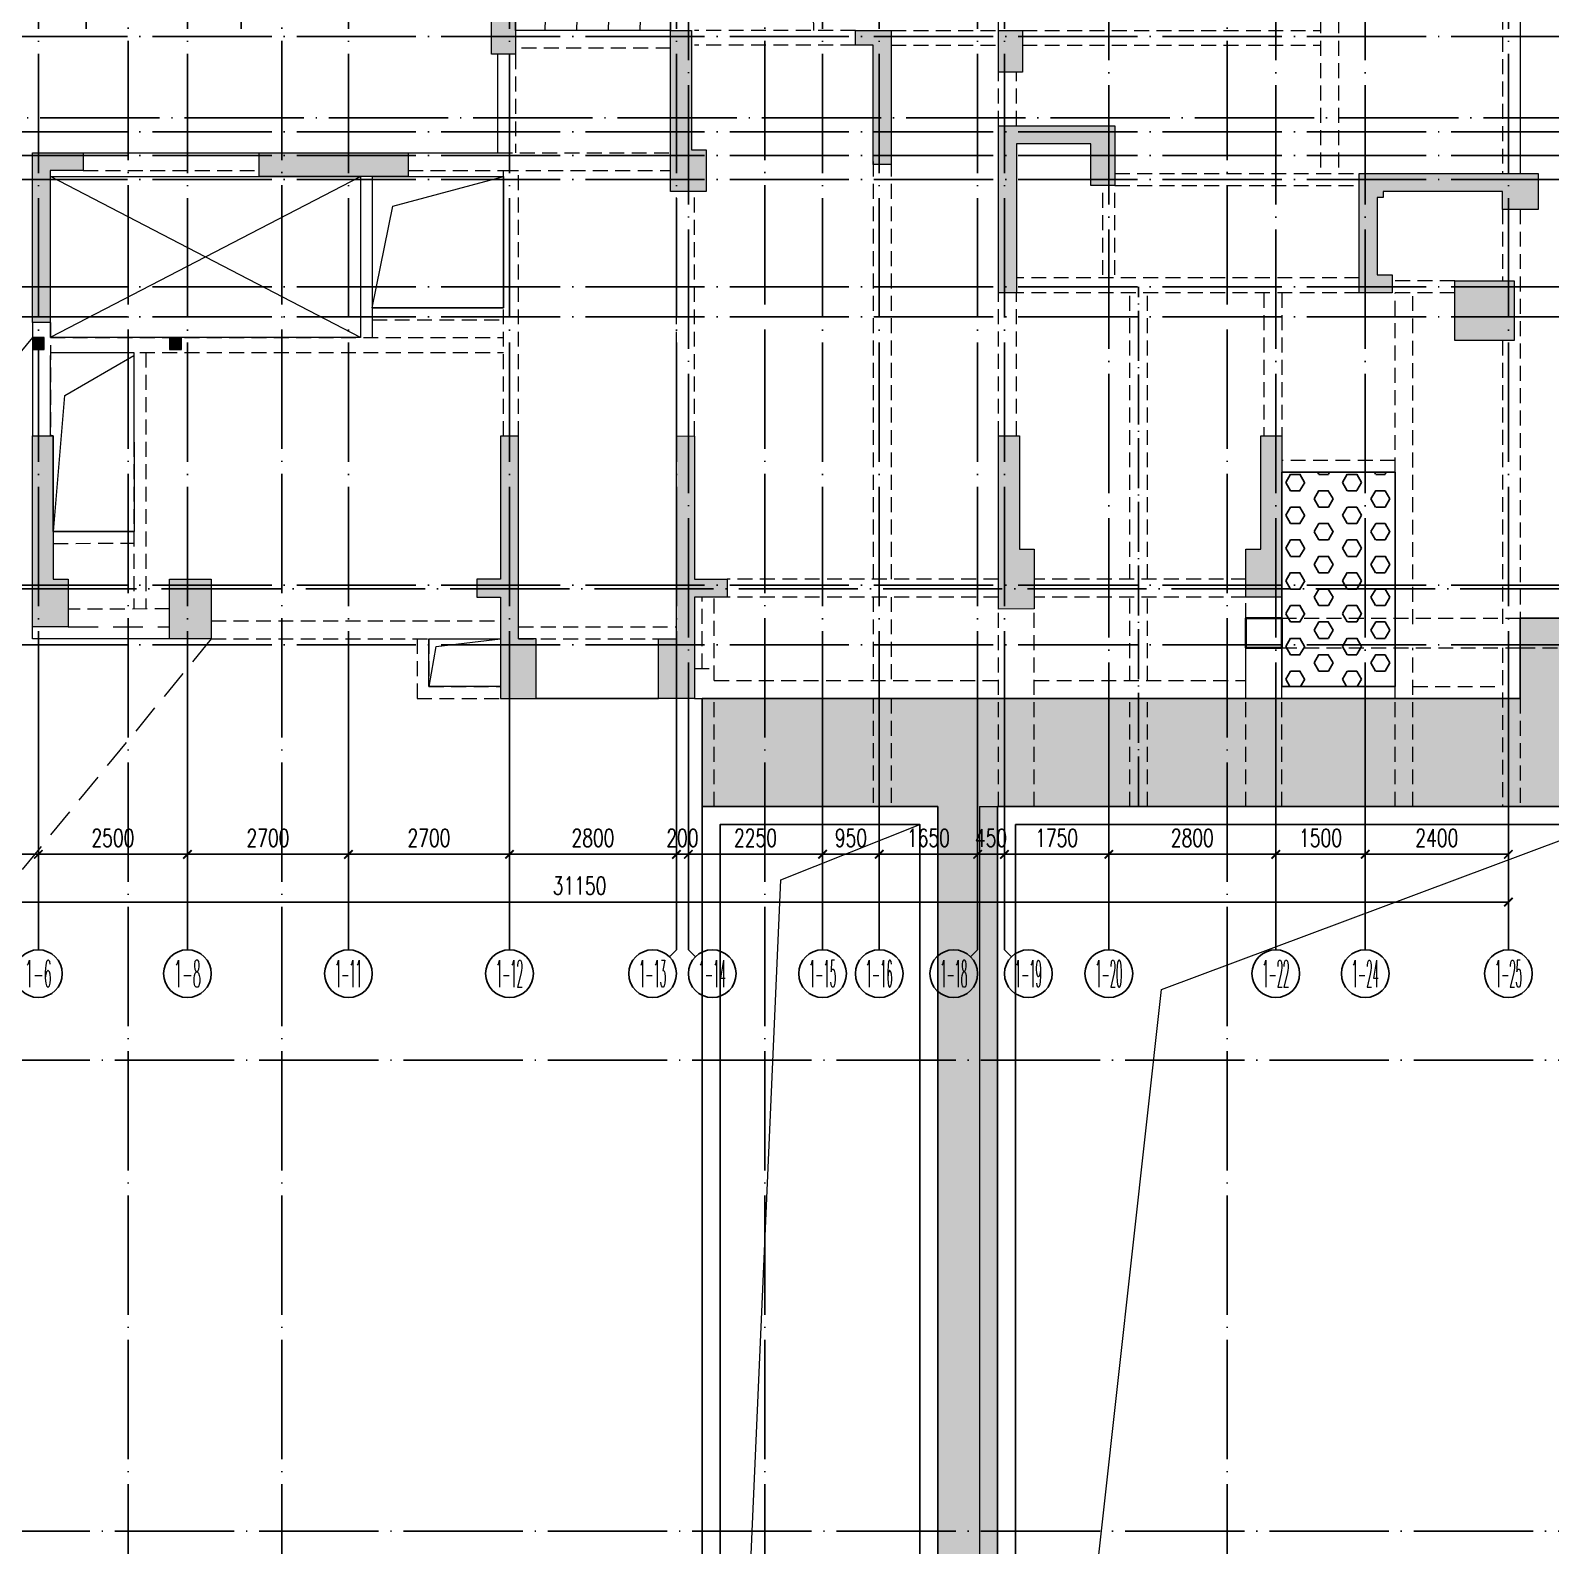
# Model space of a CAD drawing. Header units: millimetres. Extents: x 1089227 to 13101469, y 618865 to 10240562.
# Drawn here: x 2842315 to 2867806, y 4905873 to 4931275 of the extents above; entities that cross this region are included whole.
import ezdxf
from ezdxf.enums import TextEntityAlignment as Align

# ---------------------------------------------------------------- set-up
doc = ezdxf.new("R2010")
doc.units = ezdxf.units.MM
doc.header["$LTSCALE"] = 1000
doc.header["$PDMODE"] = 3
doc.header["$PDSIZE"] = 200
for name, pattern in [('DASHED', [0.75, 0.5, -0.25]), ('DOTE', [2.42, 2, -0.2, 0.02, -0.2]), ('GB_DASHDOT3', [1.0675, 0.84, -0.105, 0.0175, -0.105]), ('HIDDEN', [0.375, 0.25, -0.125])]:
    doc.linetypes.add(name, pattern=pattern)
doc.layers.get('0').update_dxf_attribs({"linetype": 'CONTINUOUS'})
doc.layers.get('Defpoints').update_dxf_attribs({"linetype": 'CONTINUOUS'})
for name, color, linetype in [('.', 3, 'CONTINUOUS'), ('AXIS', 3, 'CONTINUOUS'), ('AXIS_TEXT', 7, 'CONTINUOUS'), ('C-H', 8, 'CONTINUOUS'), ('DOTE', 1, 'DOTE'), ('S-GRID-DE', 11, 'GB_DASHDOT3'), ('WALL-POOL', 31, 'CONTINUOUS'), ('降板范围', 7, 'CONTINUOUS')]:
    doc.layers.add(name, color=color, linetype=linetype)
for name, color, linetype, lineweight in [('S-BEAM-DASH', 4, 'HIDDEN', 0), ('S-COLU', 30, 'CONTINUOUS', 0), ('S-HOLE', 11, 'CONTINUOUS', 0), ('S-SLAB-HATCH', 73, 'CONTINUOUS', 0), ('S-WALL', 31, 'CONTINUOUS', 0)]:
    doc.layers.add(name, color=color, linetype=linetype, lineweight=lineweight)
doc.styles.add('_TCH_AXIS', font='COMPLEX', dxfattribs={"bigfont": 'AllInOneBig.shx'})
doc.styles.add('_TCH_DIM_T3', font='SIMPLEX', dxfattribs={"width": 0.705882, "bigfont": 'AllInOneBig.shx'})
doc.styles.add('COMPLEX', font='COMPLEX', dxfattribs={"bigfont": 'AllInOneBig.shx'})
doc.dimstyles.new('_TCH_ARCH&&100', dxfattribs={"dimtxt": 297.5, "dimasz": 100, "dimexe": 250, "dimexo": 300, "dimgap": 126.25, "dimtad": 1, "dimdec": 0, "dimzin": 0, "dimdsep": 46, "dimtxsty": '_TCH_DIM_T3', "dimblk": 'ARCHTICK', "dimcen": 0.09, "dimclrt": 7, "dimazin": 2, "dimtfac": 1, "dimtdec": 0, "dimtix": 1, "dimtmove": 2, "dimatfit": 3, "dimfxl": 0, "dimtolj": 1, "dimtzin": 0, "dimarcsym": 0})

# ---------------------------------------------------------------- blocks, each defined once
blk = doc.blocks.new('_AXISO')
blk.add_circle((0, 0), 0.5)
at = {"layer": 'AXIS_TEXT', "style": 'COMPLEX', "width": 1.041667}
blk.add_attdef('A', text='', height=0.56, dxfattribs=at).set_placement((-0.25, -0.28), (0.25, -0.28), align=Align.FIT)
blk = doc.blocks.new('_ArchTick')
at = {"color": 0, "linetype": 'ByBlock', "const_width": 0.3}
blk.add_lwpolyline([(-0.71, -0.71), (0.71, 0.71)], dxfattribs=at)
blk = doc.blocks.new('*D339')
at = {"layer": 'AXIS', "color": 0, "lineweight": -2, "transparency": 16777216}
for p, q in [((-39933, 94450), (-39933, 91200)), ((-8783, 94450), (-8783, 91200)), ((-39933, 91450), (-8783, 91450))]:
    blk.add_line(p, q, dxfattribs=at)
at = {"layer": 'Defpoints', "color": 0, "transparency": 16777216}
for p in [(-39933, 94750), (-8783, 94750), (-8783, 91450)]:
    blk.add_point(p, dxfattribs=at)
at = {"layer": 'AXIS', "color": 0, "lineweight": -2, "transparency": 16777216, "xscale": 100, "yscale": 100, "zscale": 100, "rotation": 180}
blk.add_blockref('_ArchTick', (-39933, 91450), dxfattribs=at)
at = {"layer": 'AXIS', "color": 0, "lineweight": -2, "transparency": 16777216, "xscale": 100, "yscale": 100, "zscale": 100}
blk.add_blockref('_ArchTick', (-8783, 91450), dxfattribs=at)
at = {"layer": 'AXIS', "color": 7, "transparency": 16777216, "insert": (-24358, 91725), "char_height": 297.5, "attachment_point": 5, "style": '_TCH_DIM_T3'}
blk.add_mtext('\\A1;31150', dxfattribs=at)
blk = doc.blocks.new('*D342')
at = {"layer": 'AXIS', "color": 0, "lineweight": -2, "transparency": 16777216}
for p, q in [((-36033, 94450), (-36033, 92000)), ((-33433, 94450), (-33433, 92000)), ((-36033, 92250), (-33433, 92250))]:
    blk.add_line(p, q, dxfattribs=at)
at = {"layer": 'Defpoints', "color": 0, "transparency": 16777216}
for p in [(-36033, 94750), (-33433, 94750), (-33433, 92250)]:
    blk.add_point(p, dxfattribs=at)
at = {"layer": 'AXIS', "color": 0, "lineweight": -2, "transparency": 16777216, "xscale": 100, "yscale": 100, "zscale": 100, "rotation": 180}
blk.add_blockref('_ArchTick', (-36033, 92250), dxfattribs=at)
at = {"layer": 'AXIS', "color": 0, "lineweight": -2, "transparency": 16777216, "xscale": 100, "yscale": 100, "zscale": 100}
blk.add_blockref('_ArchTick', (-33433, 92250), dxfattribs=at)
at = {"layer": 'AXIS', "color": 7, "transparency": 16777216, "insert": (-34733, 92525), "char_height": 297.5, "attachment_point": 5, "style": '_TCH_DIM_T3'}
blk.add_mtext('\\A1;2600', dxfattribs=at)
blk = doc.blocks.new('*D343')
at = {"layer": 'AXIS', "color": 0, "lineweight": -2, "transparency": 16777216}
for p, q in [((-33433, 94450), (-33433, 92000)), ((-30933, 94450), (-30933, 92000)), ((-33433, 92250), (-30933, 92250))]:
    blk.add_line(p, q, dxfattribs=at)
at = {"layer": 'Defpoints', "color": 0, "transparency": 16777216}
for p in [(-33433, 94750), (-30933, 94750), (-30933, 92250)]:
    blk.add_point(p, dxfattribs=at)
at = {"layer": 'AXIS', "color": 0, "lineweight": -2, "transparency": 16777216, "xscale": 100, "yscale": 100, "zscale": 100, "rotation": 180}
blk.add_blockref('_ArchTick', (-33433, 92250), dxfattribs=at)
at = {"layer": 'AXIS', "color": 0, "lineweight": -2, "transparency": 16777216, "xscale": 100, "yscale": 100, "zscale": 100}
blk.add_blockref('_ArchTick', (-30933, 92250), dxfattribs=at)
at = {"layer": 'AXIS', "color": 7, "transparency": 16777216, "insert": (-32183, 92525), "char_height": 297.5, "attachment_point": 5, "style": '_TCH_DIM_T3'}
blk.add_mtext('\\A1;2500', dxfattribs=at)
blk = doc.blocks.new('*D344')
at = {"layer": 'AXIS', "color": 0, "lineweight": -2, "transparency": 16777216}
for p, q in [((-30933, 94450), (-30933, 92000)), ((-28233, 94450), (-28233, 92000)), ((-30933, 92250), (-28233, 92250))]:
    blk.add_line(p, q, dxfattribs=at)
at = {"layer": 'Defpoints', "color": 0, "transparency": 16777216}
for p in [(-30933, 94750), (-28233, 94750), (-28233, 92250)]:
    blk.add_point(p, dxfattribs=at)
at = {"layer": 'AXIS', "color": 0, "lineweight": -2, "transparency": 16777216, "xscale": 100, "yscale": 100, "zscale": 100, "rotation": 180}
blk.add_blockref('_ArchTick', (-30933, 92250), dxfattribs=at)
at = {"layer": 'AXIS', "color": 0, "lineweight": -2, "transparency": 16777216, "xscale": 100, "yscale": 100, "zscale": 100}
blk.add_blockref('_ArchTick', (-28233, 92250), dxfattribs=at)
at = {"layer": 'AXIS', "color": 7, "transparency": 16777216, "insert": (-29583, 92525), "char_height": 297.5, "attachment_point": 5, "style": '_TCH_DIM_T3'}
blk.add_mtext('\\A1;2700', dxfattribs=at)
blk = doc.blocks.new('*D345')
at = {"layer": 'AXIS', "color": 0, "lineweight": -2, "transparency": 16777216}
for p, q in [((-28233, 94450), (-28233, 92000)), ((-25533, 94450), (-25533, 92000)), ((-28233, 92250), (-25533, 92250))]:
    blk.add_line(p, q, dxfattribs=at)
at = {"layer": 'Defpoints', "color": 0, "transparency": 16777216}
for p in [(-28233, 94750), (-25533, 94750), (-25533, 92250)]:
    blk.add_point(p, dxfattribs=at)
at = {"layer": 'AXIS', "color": 0, "lineweight": -2, "transparency": 16777216, "xscale": 100, "yscale": 100, "zscale": 100, "rotation": 180}
blk.add_blockref('_ArchTick', (-28233, 92250), dxfattribs=at)
at = {"layer": 'AXIS', "color": 0, "lineweight": -2, "transparency": 16777216, "xscale": 100, "yscale": 100, "zscale": 100}
blk.add_blockref('_ArchTick', (-25533, 92250), dxfattribs=at)
at = {"layer": 'AXIS', "color": 7, "transparency": 16777216, "insert": (-26883, 92525), "char_height": 297.5, "attachment_point": 5, "style": '_TCH_DIM_T3'}
blk.add_mtext('\\A1;2700', dxfattribs=at)
blk = doc.blocks.new('*D346')
at = {"layer": 'AXIS', "color": 0, "lineweight": -2, "transparency": 16777216}
for p, q in [((-25533, 94450), (-25533, 92000)), ((-22733, 94450), (-22733, 92000)), ((-25533, 92250), (-22733, 92250))]:
    blk.add_line(p, q, dxfattribs=at)
at = {"layer": 'Defpoints', "color": 0, "transparency": 16777216}
for p in [(-25533, 94750), (-22733, 94750), (-22733, 92250)]:
    blk.add_point(p, dxfattribs=at)
at = {"layer": 'AXIS', "color": 0, "lineweight": -2, "transparency": 16777216, "xscale": 100, "yscale": 100, "zscale": 100, "rotation": 180}
blk.add_blockref('_ArchTick', (-25533, 92250), dxfattribs=at)
at = {"layer": 'AXIS', "color": 0, "lineweight": -2, "transparency": 16777216, "xscale": 100, "yscale": 100, "zscale": 100}
blk.add_blockref('_ArchTick', (-22733, 92250), dxfattribs=at)
at = {"layer": 'AXIS', "color": 7, "transparency": 16777216, "insert": (-24133, 92525), "char_height": 297.5, "attachment_point": 5, "style": '_TCH_DIM_T3'}
blk.add_mtext('\\A1;2800', dxfattribs=at)
blk = doc.blocks.new('*D347')
at = {"layer": 'AXIS', "color": 0, "lineweight": -2, "transparency": 16777216}
for p, q in [((-22733, 94450), (-22733, 92000)), ((-22533, 94450), (-22533, 92000)), ((-22733, 92250), (-22833, 92250)), ((-22733, 92250), (-22533, 92250)), ((-22533, 92250), (-22433, 92250))]:
    blk.add_line(p, q, dxfattribs=at)
at = {"layer": 'Defpoints', "color": 0, "transparency": 16777216}
for p in [(-22733, 94750), (-22533, 94750), (-22533, 92250)]:
    blk.add_point(p, dxfattribs=at)
at = {"layer": 'AXIS', "color": 0, "lineweight": -2, "transparency": 16777216, "xscale": 100, "yscale": 100, "zscale": 100}
blk.add_blockref('_ArchTick', (-22733, 92250), dxfattribs=at)
at = {"layer": 'AXIS', "color": 0, "lineweight": -2, "transparency": 16777216, "xscale": 100, "yscale": 100, "zscale": 100, "rotation": 180}
blk.add_blockref('_ArchTick', (-22533, 92250), dxfattribs=at)
at = {"layer": 'AXIS', "color": 7, "transparency": 16777216, "insert": (-22633, 92525), "char_height": 297.5, "attachment_point": 5, "style": '_TCH_DIM_T3'}
blk.add_mtext('\\A1;200', dxfattribs=at)
blk = doc.blocks.new('*D348')
at = {"layer": 'AXIS', "color": 0, "lineweight": -2, "transparency": 16777216}
for p, q in [((-22533, 94450), (-22533, 92000)), ((-20283, 94450), (-20283, 92000)), ((-22533, 92250), (-20283, 92250))]:
    blk.add_line(p, q, dxfattribs=at)
at = {"layer": 'Defpoints', "color": 0, "transparency": 16777216}
for p in [(-22533, 94750), (-20283, 94750), (-20283, 92250)]:
    blk.add_point(p, dxfattribs=at)
at = {"layer": 'AXIS', "color": 0, "lineweight": -2, "transparency": 16777216, "xscale": 100, "yscale": 100, "zscale": 100, "rotation": 180}
blk.add_blockref('_ArchTick', (-22533, 92250), dxfattribs=at)
at = {"layer": 'AXIS', "color": 0, "lineweight": -2, "transparency": 16777216, "xscale": 100, "yscale": 100, "zscale": 100}
blk.add_blockref('_ArchTick', (-20283, 92250), dxfattribs=at)
at = {"layer": 'AXIS', "color": 7, "transparency": 16777216, "insert": (-21408, 92525), "char_height": 297.5, "attachment_point": 5, "style": '_TCH_DIM_T3'}
blk.add_mtext('\\A1;2250', dxfattribs=at)
blk = doc.blocks.new('*D349')
at = {"layer": 'AXIS', "color": 0, "lineweight": -2, "transparency": 16777216}
for p, q in [((-20283, 94450), (-20283, 92000)), ((-19333, 94450), (-19333, 92000)), ((-20283, 92250), (-19333, 92250))]:
    blk.add_line(p, q, dxfattribs=at)
at = {"layer": 'Defpoints', "color": 0, "transparency": 16777216}
for p in [(-20283, 94750), (-19333, 94750), (-19333, 92250)]:
    blk.add_point(p, dxfattribs=at)
at = {"layer": 'AXIS', "color": 0, "lineweight": -2, "transparency": 16777216, "xscale": 100, "yscale": 100, "zscale": 100, "rotation": 180}
blk.add_blockref('_ArchTick', (-20283, 92250), dxfattribs=at)
at = {"layer": 'AXIS', "color": 0, "lineweight": -2, "transparency": 16777216, "xscale": 100, "yscale": 100, "zscale": 100}
blk.add_blockref('_ArchTick', (-19333, 92250), dxfattribs=at)
at = {"layer": 'AXIS', "color": 7, "transparency": 16777216, "insert": (-19808, 92525), "char_height": 297.5, "attachment_point": 5, "style": '_TCH_DIM_T3'}
blk.add_mtext('\\A1;950', dxfattribs=at)
blk = doc.blocks.new('*D350')
at = {"layer": 'AXIS', "color": 0, "lineweight": -2, "transparency": 16777216}
for p, q in [((-19333, 94450), (-19333, 92000)), ((-17683, 94450), (-17683, 92000)), ((-19333, 92250), (-17683, 92250))]:
    blk.add_line(p, q, dxfattribs=at)
at = {"layer": 'Defpoints', "color": 0, "transparency": 16777216}
for p in [(-19333, 94750), (-17683, 94750), (-17683, 92250)]:
    blk.add_point(p, dxfattribs=at)
at = {"layer": 'AXIS', "color": 0, "lineweight": -2, "transparency": 16777216, "xscale": 100, "yscale": 100, "zscale": 100, "rotation": 180}
blk.add_blockref('_ArchTick', (-19333, 92250), dxfattribs=at)
at = {"layer": 'AXIS', "color": 0, "lineweight": -2, "transparency": 16777216, "xscale": 100, "yscale": 100, "zscale": 100}
blk.add_blockref('_ArchTick', (-17683, 92250), dxfattribs=at)
at = {"layer": 'AXIS', "color": 7, "transparency": 16777216, "insert": (-18508, 92525), "char_height": 297.5, "attachment_point": 5, "style": '_TCH_DIM_T3'}
blk.add_mtext('\\A1;1650', dxfattribs=at)
blk = doc.blocks.new('*D351')
at = {"layer": 'AXIS', "color": 0, "lineweight": -2, "transparency": 16777216}
for p, q in [((-17683, 94450), (-17683, 92000)), ((-17233, 94450), (-17233, 92000)), ((-17683, 92250), (-17783, 92250)), ((-17683, 92250), (-17233, 92250)), ((-17233, 92250), (-17133, 92250))]:
    blk.add_line(p, q, dxfattribs=at)
at = {"layer": 'Defpoints', "color": 0, "transparency": 16777216}
for p in [(-17683, 94750), (-17233, 94750), (-17233, 92250)]:
    blk.add_point(p, dxfattribs=at)
at = {"layer": 'AXIS', "color": 0, "lineweight": -2, "transparency": 16777216, "xscale": 100, "yscale": 100, "zscale": 100}
blk.add_blockref('_ArchTick', (-17683, 92250), dxfattribs=at)
at = {"layer": 'AXIS', "color": 0, "lineweight": -2, "transparency": 16777216, "xscale": 100, "yscale": 100, "zscale": 100, "rotation": 180}
blk.add_blockref('_ArchTick', (-17233, 92250), dxfattribs=at)
at = {"layer": 'AXIS', "color": 7, "transparency": 16777216, "insert": (-17458, 92525), "char_height": 297.5, "attachment_point": 5, "style": '_TCH_DIM_T3'}
blk.add_mtext('\\A1;450', dxfattribs=at)
blk = doc.blocks.new('*D352')
at = {"layer": 'AXIS', "color": 0, "lineweight": -2, "transparency": 16777216}
for p, q in [((-17233, 94450), (-17233, 92000)), ((-15483, 94450), (-15483, 92000)), ((-17233, 92250), (-15483, 92250))]:
    blk.add_line(p, q, dxfattribs=at)
at = {"layer": 'Defpoints', "color": 0, "transparency": 16777216}
for p in [(-17233, 94750), (-15483, 94750), (-15483, 92250)]:
    blk.add_point(p, dxfattribs=at)
at = {"layer": 'AXIS', "color": 0, "lineweight": -2, "transparency": 16777216, "xscale": 100, "yscale": 100, "zscale": 100, "rotation": 180}
blk.add_blockref('_ArchTick', (-17233, 92250), dxfattribs=at)
at = {"layer": 'AXIS', "color": 0, "lineweight": -2, "transparency": 16777216, "xscale": 100, "yscale": 100, "zscale": 100}
blk.add_blockref('_ArchTick', (-15483, 92250), dxfattribs=at)
at = {"layer": 'AXIS', "color": 7, "transparency": 16777216, "insert": (-16358, 92525), "char_height": 297.5, "attachment_point": 5, "style": '_TCH_DIM_T3'}
blk.add_mtext('\\A1;1750', dxfattribs=at)
blk = doc.blocks.new('*D353')
at = {"layer": 'AXIS', "color": 0, "lineweight": -2, "transparency": 16777216}
for p, q in [((-15483, 94450), (-15483, 92000)), ((-12683, 94450), (-12683, 92000)), ((-15483, 92250), (-12683, 92250))]:
    blk.add_line(p, q, dxfattribs=at)
at = {"layer": 'Defpoints', "color": 0, "transparency": 16777216}
for p in [(-15483, 94750), (-12683, 94750), (-12683, 92250)]:
    blk.add_point(p, dxfattribs=at)
at = {"layer": 'AXIS', "color": 0, "lineweight": -2, "transparency": 16777216, "xscale": 100, "yscale": 100, "zscale": 100, "rotation": 180}
blk.add_blockref('_ArchTick', (-15483, 92250), dxfattribs=at)
at = {"layer": 'AXIS', "color": 0, "lineweight": -2, "transparency": 16777216, "xscale": 100, "yscale": 100, "zscale": 100}
blk.add_blockref('_ArchTick', (-12683, 92250), dxfattribs=at)
at = {"layer": 'AXIS', "color": 7, "transparency": 16777216, "insert": (-14083, 92525), "char_height": 297.5, "attachment_point": 5, "style": '_TCH_DIM_T3'}
blk.add_mtext('\\A1;2800', dxfattribs=at)
blk = doc.blocks.new('*D354')
at = {"layer": 'AXIS', "color": 0, "lineweight": -2, "transparency": 16777216}
for p, q in [((-12683, 94450), (-12683, 92000)), ((-11183, 94450), (-11183, 92000)), ((-12683, 92250), (-11183, 92250))]:
    blk.add_line(p, q, dxfattribs=at)
at = {"layer": 'Defpoints', "color": 0, "transparency": 16777216}
for p in [(-12683, 94750), (-11183, 94750), (-11183, 92250)]:
    blk.add_point(p, dxfattribs=at)
at = {"layer": 'AXIS', "color": 0, "lineweight": -2, "transparency": 16777216, "xscale": 100, "yscale": 100, "zscale": 100, "rotation": 180}
blk.add_blockref('_ArchTick', (-12683, 92250), dxfattribs=at)
at = {"layer": 'AXIS', "color": 0, "lineweight": -2, "transparency": 16777216, "xscale": 100, "yscale": 100, "zscale": 100}
blk.add_blockref('_ArchTick', (-11183, 92250), dxfattribs=at)
at = {"layer": 'AXIS', "color": 7, "transparency": 16777216, "insert": (-11933, 92525), "char_height": 297.5, "attachment_point": 5, "style": '_TCH_DIM_T3'}
blk.add_mtext('\\A1;1500', dxfattribs=at)
blk = doc.blocks.new('*D355')
at = {"layer": 'AXIS', "color": 0, "lineweight": -2, "transparency": 16777216}
for p, q in [((-11183, 94450), (-11183, 92000)), ((-8783, 94450), (-8783, 92000)), ((-11183, 92250), (-8783, 92250))]:
    blk.add_line(p, q, dxfattribs=at)
at = {"layer": 'Defpoints', "color": 0, "transparency": 16777216}
for p in [(-11183, 94750), (-8783, 94750), (-8783, 92250)]:
    blk.add_point(p, dxfattribs=at)
at = {"layer": 'AXIS', "color": 0, "lineweight": -2, "transparency": 16777216, "xscale": 100, "yscale": 100, "zscale": 100, "rotation": 180}
blk.add_blockref('_ArchTick', (-11183, 92250), dxfattribs=at)
at = {"layer": 'AXIS', "color": 0, "lineweight": -2, "transparency": 16777216, "xscale": 100, "yscale": 100, "zscale": 100}
blk.add_blockref('_ArchTick', (-8783, 92250), dxfattribs=at)
at = {"layer": 'AXIS', "color": 7, "transparency": 16777216, "insert": (-9983, 92525), "char_height": 297.5, "attachment_point": 5, "style": '_TCH_DIM_T3'}
blk.add_mtext('\\A1;2400', dxfattribs=at)
blk = doc.blocks.new('裙房轴网260428')
at = {"layer": 'DOTE', "color": 16, "linetype": 'DOTE'}
for p, q in [((-31925, 137349.7), (-31925, 23149.3)), ((-29350, 137349.7), (-29350, 55096.7)), ((-21250, 137349.7), (-21250, 29473.4)), ((-13500, 137349.7), (-13500, 33397.2)), ((-64861.9, 104600), (-1866, 104600)), ((-72509.1, 96700), (-1866, 96700)), ((-56350, 88800), (-1866, 88800)), ((-56350, 80900), (-1866, 80900))]:
    blk.add_line(p, q, dxfattribs=at)
blk = doc.blocks.new('QZ-TL-0808')
at = {"layer": 'C-H'}
for points in [[(14100, 10650), (14500, 10650), (14500, 9900), (14100, 9900)], [(17700, 8300), (17450, 8300), (17450, 10300), (17100, 10300), (17100, 7600), (17700, 7600)], [(20200, 10050), (20200, 10300), (20800, 10300), (20800, 8050), (20500, 8050), (20500, 10050)], [(22600, 10300), (23000, 10300), (23000, 9600), (22600, 9600)], [(22600, 8700), (24550, 8700), (24550, 7700), (24150, 7700), (24150, 8400), (22900, 8400), (22900, 5900), (22600, 5900)], [(6400, 5400), (6400, 8250), (7250, 8250), (7250, 7950), (6700, 7950), (6700, 5400)], [(10200, 8250), (12700, 8250), (12700, 7850), (10200, 7850)], [(29200, 6200), (29200, 5900), (28650, 5900), (28650, 7900), (31650, 7900), (31650, 7300), (31050, 7300), (31050, 7600), (29050, 7600), (29050, 7500), (28950, 7500), (28950, 6200)], [(30250, 6100), (31250, 6100), (31250, 5100), (30250, 5100)], [(6400, 300), (6400, 3500), (6750, 3500), (6750, 1100), (7000, 1100), (7000, 300)], [(14250, -900), (14850, -900), (14850, 100), (14550, 100), (14550, 3498), (14250, 3498), (14250, 1100), (13850, 1100), (13850, 800), (14250, 800)], [(17200, 3500), (17500, 3498), (17500, 1100), (18050, 1100), (18050, 800), (17500, 800), (17500, -900), (16900, -900), (16900, 100), (17200, 100)], [(22600, 3500), (22950, 3500), (22950, 1600), (23200, 1600), (23200, 600), (22600, 599)], [(26750, 800), (26750, 1600), (27000, 1600), (27000, 3500), (27350, 3500), (27350, 800)], [(8700, 1100), (9400, 1100), (9400, 100), (8700, 100)]]:
    blk.add_hatch(color=256, dxfattribs=at).paths.add_polyline_path(points)
at = {"layer": 'S-WALL'}
for points in [[(14100, 10650), (14500, 10650), (14500, 9900), (14100, 9900)], [(22600, 10300), (23000, 10300), (23000, 9600), (22600, 9600)], [(10200, 8250), (12700, 8250), (12700, 7850), (10200, 7850)], [(30250, 6100), (31250, 6100), (31250, 5100), (30250, 5100)], [(8700, 1100), (9400, 1100), (9400, 100), (8700, 100)]]:
    blk.add_lwpolyline(points, close=True, dxfattribs=at)
for points in [[(17100, 10300), (17450, 10300), (17450, 8300), (17700, 8300), (17700, 7600), (17100, 7600), (17100, 10300)], [(20200, 10050), (20200, 10300), (20800, 10300), (20800, 8050), (20500, 8050), (20500, 10050), (20200, 10050), (20200, 10300)], [(22600, 8700), (24550, 8700), (24550, 7700), (24150, 7700), (24150, 8400), (22900, 8400), (22900, 5900), (22600, 5900), (22600, 8700)], [(6400, 5400), (6400, 8250), (7250, 8250), (7250, 7950), (6700, 7950), (6700, 5400), (6400, 5400)], [(29200, 6200), (29200, 5900), (28650, 5900), (28650, 7900), (31650, 7900), (31650, 7300), (31050, 7300), (31050, 7600), (29050, 7600), (29050, 7500), (28950, 7500), (28950, 6200), (29200, 6200)], [(6400, 300), (6400, 3500), (6750, 3500), (6750, 1100), (7000, 1100), (7000, 300), (6400, 300)], [(14250, -900), (14850, -900), (14850, 100), (14550, 100), (14550, 3498), (14250, 3498), (14250, 1100), (13850, 1100), (13850, 800), (14250, 800), (14250, -900)], [(17200, 3500), (17500, 3498), (17500, 1100), (18050, 1100), (18050, 800), (17500, 800), (17500, -900), (16900, -900), (16900, 100), (17200, 100), (17200, 3500)], [(22600, 3500), (22950, 3500), (22950, 1600), (23200, 1600), (23200, 600), (22600, 599), (22600, 3500)], [(26750, 800), (26750, 1600), (27000, 1600), (27000, 3500), (27350, 3500), (27350, 800), (26750, 800), (26750, 1600)]]:
    blk.add_lwpolyline(points, dxfattribs=at)
blk = doc.blocks.new('1F柱网-0808')
at = {"layer": 'S-COLU', "lineweight": 35}
blk.add_lwpolyline([(172231, 148905), (171630, 148904), (171630, 148404), (172231, 148405)], close=True, dxfattribs=at)
blk.add_blockref('QZ-TL-0808', (144880, 148457))
blk = doc.blocks.new('2FJGBZ')
at = {"layer": '.'}
h = blk.add_hatch(dxfattribs=at)
h.set_pattern_fill('HEX', color=256, scale=50, style=0)
h.set_pattern_definition([(0, (-7272583.12, -5076572.44), (0, 274.963), [158.75, -317.5]), (120, (-7272583.12, -5076572.44), (-238.124943, -137.4815), [158.75, -317.5]), (60, (-7272424.37, -5076572.44), (-238.124943, 137.4815), [158.75, -317.5])])
h.paths.add_polyline_path([(172232, 151348), (174130, 151348), (174130, 147757), (172232, 147757)])
h = blk.add_hatch(dxfattribs=at)
h.set_pattern_fill('CROSS', color=256, scale=50, style=0)
h.set_pattern_definition([(0, (-7272583.12, -5076572.44), (317.5, 317.5), [158.75, -476.25]), (90, (-7272503.75, -5076651.8), (-317.5, 317.5), [158.75, -476.25])])
h.paths.add_polyline_path([(162513, 147557), (162513, 145743), (166463, 145743), (166463, 120293), (165663, 120293), (165663, 111793), (166463, 111793), (166463, 110560), (165163, 108160), (165163, 103543), (166163, 103543), (166163, 107907), (167963, 111230), (167963, 120293), (167463, 120293), (167463, 145743), (177913, 145743), (177913, 148405), (178164, 148405), (178164, 148905), (177464, 148905), (177218, 148904), (176230, 148904), (176230, 147557)])
at = {"layer": 'C-H'}
for points in [[(151480, 153607), (151280, 153607), (151280, 153407), (151480, 153407)], [(153780, 153607), (153580, 153607), (153580, 153407), (153780, 153407)]]:
    blk.add_hatch(color=256, dxfattribs=at).paths.add_polyline_path(points)
at = {"layer": 'S-SLAB-HATCH'}
h = blk.add_hatch(dxfattribs=at)
h.set_pattern_fill('橡胶', color=256, scale=150, angle=8)
h.set_pattern_definition([(88, (-21741.7, -30030.15), (-530.007, 18.5083), []), (178, (-21131.1, -29460.8), (-18.5083, -530.007), [120, -410.3301])])
h.paths.add_polyline_path([(161980, 158757), (159381, 158760), (159381, 159107), (156280, 159107), (156280, 169157), (159380, 169157), (159381, 168857), (161981, 168857), (161981, 166907), (162180, 166907), (162180, 168557), (162381, 168557), (162381, 169156), (164381, 169156), (164380, 160457), (162180, 160457), (162180, 161007), (161980, 161007)])
h.paths.add_polyline_path([(157930, 168107), (156681, 168107), (156680, 168807), (157030, 168807), (157032, 168857), (157632, 168857), (157630, 168807), (157930, 168807)], flags=16)
h.paths.add_polyline_path([(158130, 168807), (158981, 168807), (158981, 168557), (159181, 168557), (159181, 168107), (158130, 168107)], flags=16)
h.paths.add_polyline_path([(159181, 160007), (156681, 160007), (156681, 167907), (159181, 167907)], flags=16)
h.paths.add_polyline_path([(162980, 168857), (162380, 168857), (162380, 168557), (162180, 168557), (162180, 167655), (162980, 167655)], flags=16)
h.paths.add_polyline_path([(164381, 167655), (163180, 167655), (163180, 168857), (164381, 168857)], flags=17)
h.paths.add_polyline_path([(162180, 167455), (164380, 167455), (164380, 165257), (162180, 165257)], flags=17)
h.paths.add_polyline_path([(162180, 165057), (164380, 165057), (164380, 162857), (162180, 162857)], flags=16)
h.paths.add_polyline_path([(162180, 162657), (164380, 162657), (164380, 160457), (162180, 160457)], flags=16)
h.paths.add_polyline_path([(156681, 159107), (159181, 159107), (159181, 159808), (156681, 159808)], flags=17)
at = {"layer": 'S-BEAM-DASH'}
for p, q in [((175930, 162399), (175930, 156357)), ((167481, 158757), (167480, 160757)), ((172881, 160458), (172881, 156357)), ((173181, 160458), (173181, 156357)), ((161980, 158757), (161980, 160157)), ((164381, 158757), (164380, 160157)), ((161982, 158757), (159382, 158757)), ((165081, 158757), (162381, 158757)), ((165681, 158757), (167481, 158757)), ((167881, 158757), (172881, 158757)), ((159380, 158357), (159380, 156707)), ((161982, 158457), (159382, 158457)), ((165081, 158507), (162381, 158507)), ((165681, 158507), (167481, 158507)), ((167881, 158507), (172881, 158507)), ((167481, 157157), (167481, 158057)), ((167781, 157157), (167781, 158057)), ((159080, 156707), (161981, 156707)), ((165381, 156557), (165381, 149557)), ((165681, 156557), (165681, 149557)), ((152131, 156407), (155081, 156407)), ((156780, 156307), (156780, 153607)), ((157581, 156407), (159180, 156407)), ((159180, 156407), (161981, 156407)), ((159432, 151955), (159432, 156407)), ((169431, 156357), (173531, 156357)), ((162080, 151955), (162080, 156057)), ((162380, 151955), (162380, 156057)), ((169230, 154657), (169230, 156157)), ((169430, 154657), (169430, 156157)), ((169431, 156157), (173531, 156157)), ((175930, 155757), (175930, 154557)), ((175930, 155757), (175930, 154557)), ((176230, 155757), (176230, 148804)), ((173531, 154607), (167782, 154607)), ((175131, 154557), (174080, 154557)), ((167481, 151957), (167481, 154357)), ((167781, 151957), (167781, 154357)), ((173531, 154357), (167782, 154357)), ((169680, 149557), (169680, 154357)), ((169980, 149557), (169980, 154357)), ((171931, 154357), (171931, 151957)), ((172231, 154357), (172231, 151957)), ((175131, 154357), (174031, 154357)), ((174130, 151348), (174130, 154357)), ((174430, 148804), (174430, 154357)), ((159180, 151955), (159180, 154107)), ((151581, 153857), (151581, 151957)), ((156980, 153907), (159180, 153907)), ((151581, 153607), (159180, 153607)), ((175930, 153558), (175930, 148804)), ((151581, 153357), (159180, 153357)), ((152980, 153357), (152980, 149057)), ((153180, 153357), (153180, 149057)), ((174130, 151548), (172232, 151548)), ((151632, 150157), (152983, 150158)), ((167481, 149557), (162930, 149557)), ((171630, 149557), (168080, 149556)), ((162513, 148058), (162513, 149257)), ((162713, 147858), (162713, 149257)), ((167481, 149257), (162930, 149257)), ((165381, 149257), (165381, 147857)), ((165681, 149257), (165681, 147857)), ((171630, 149257), (168080, 149256)), ((169680, 147856), (169680, 149257)), ((169980, 147856), (169980, 149257)), ((171630, 148904), (171630, 149258)), ((172230, 148904), (172230, 149258)), ((153581, 149057), (151880, 149055)), ((167480, 145743), (167480, 149057)), ((168080, 145743), (168080, 149059)), ((172230, 148904), (177464, 148904)), ((154280, 148857), (159131, 148857)), ((159432, 148757), (162080, 148758)), ((154280, 148557), (159131, 148557)), ((157730, 148557), (157730, 147557)), ((157930, 148557), (157930, 147757)), ((159431, 148556), (162080, 148558)), ((172231, 148404), (176230, 148404)), ((174430, 145743), (174430, 148404)), ((175930, 148404), (175930, 145743)), ((176230, 148404), (177463, 148404)), ((162381, 148058), (162713, 148058)), ((162713, 147858), (167481, 147857)), ((168081, 147857), (171630, 147856)), ((157930, 147757), (159132, 147758)), ((174430, 147757), (175930, 147757)), ((176230, 147757), (176230, 147757)), ((157730, 147557), (159132, 147558)), ((162713, 145743), (162713, 147558)), ((165381, 147557), (165381, 145743)), ((165681, 147557), (165681, 145743)), ((169680, 145743), (169680, 147557)), ((169980, 145743), (169980, 147557)), ((171630, 145743), (171630, 147557)), ((172230, 145743), (172230, 147556)), ((174130, 145743), (174130, 147557)), ((176230, 147557), (176230, 145743))]:
    blk.add_line(p, q, dxfattribs=at)
at = {"layer": 'S-BEAM-DASH', "linetype": 'Continuous'}
for p, q in [((176230, 161057), (176230, 156357)), ((159080, 158357), (159080, 156707)), ((152131, 156707), (155081, 156707)), ((157581, 156707), (159080, 156707)), ((156980, 156307), (156980, 153607)), ((159180, 154107), (159180, 156407)), ((156980, 154107), (159180, 154107)), ((151281, 153857), (151281, 151957)), ((174130, 151348), (172232, 151348)), ((174130, 147557), (174130, 151348)), ((151632, 150357), (152983, 150358)), ((176230, 148904), (177463, 148904)), ((176230, 148804), (176230, 147557)), ((171630, 147557), (171630, 148404)), ((172230, 147556), (172230, 148404)), ((172230, 147757), (174130, 147757)), ((162380, 147558), (167480, 147557)), ((162513, 145743), (162513, 147558)), ((167480, 147557), (168080, 147557)), ((168080, 147557), (172230, 147556)), ((172230, 147557), (176230, 147557)), ((167163, 145743), (167463, 145743))]:
    blk.add_line(p, q, dxfattribs=at)
at = {"layer": 'S-BEAM-DASH', "linetype": 'DASHED'}
blk.add_line((151882, 148758), (153580, 148758), dxfattribs=at)
at = {"layer": 'S-BEAM-DASH', "linetype": 'Continuous'}
for points in [[(153580, 148557), (151280, 148557), (151280, 148758)], [(167163, 145743), (167163, 110383), (165863, 107983), (165863, 103543)]]:
    blk.add_lwpolyline(points, dxfattribs=at)
at = {"layer": 'S-GRID-DE'}
blk.add_line((169830, 145743), (169830, 154457), dxfattribs=at)
at = {"layer": 'S-HOLE'}
for p, q in [((151581, 153612), (156780, 156307)), ((156780, 153607), (151582, 156307))]:
    blk.add_line(p, q, dxfattribs=at)
at = {"layer": 'S-HOLE', "linetype": 'DASHED'}
for p, q in [((151280, 153607), (140306, 140222)), ((154280, 148557), (143306, 135172))]:
    blk.add_line(p, q, dxfattribs=at)
at = {"layer": 'S-HOLE'}
for points in [[(151581, 153607), (151582, 156307), (155080, 156307), (155080, 156307), (156780, 156308), (156780, 153607), (151581, 153608)], [(156980, 154107), (157324, 155811), (159180, 156307)], [(151581, 153357), (152980, 153357), (152984, 150357), (151882, 150356), (151881, 150357), (151631, 150357), (151630, 151957), (151581, 151957), (151581, 153307)], [(151632, 150357), (151826, 152636), (152980, 153307)], [(157932, 147758), (158050, 148426), (159131, 148557)], [(162813, 121393), (163831, 144516), (166163, 145443)], [(167763, 120593), (170213, 142676), (177613, 145443)]]:
    blk.add_lwpolyline(points, dxfattribs=at)
for points in [[(156982, 156307), (159180, 156307), (159180, 154107), (156982, 154107)], [(157930, 148557), (159131, 148557), (159131, 147758), (157930, 147758)]]:
    blk.add_lwpolyline(points, close=True, dxfattribs=at)
at = {"layer": 'S-WALL'}
for p, q in [((151280, 153407), (151480, 153607)), ((151480, 153407), (151281, 153607)), ((153580, 153407), (153780, 153607)), ((153780, 153407), (153580, 153607))]:
    blk.add_line(p, q, dxfattribs=at)
for points in [[(151480, 153607), (151280, 153607), (151280, 153407), (151480, 153407)], [(153780, 153607), (153580, 153607), (153580, 153407), (153780, 153407)]]:
    blk.add_lwpolyline(points, close=True, dxfattribs=at)
at = {"layer": 'WALL-POOL'}
for points in [[(166463, 120293), (166463, 145743), (162513, 145743), (162513, 121393, 0.414214), (163313, 120593), (163763, 120593), (163763, 120293), (166463, 120293)], [(167463, 145743), (177913, 145743), (177913, 120729, -0.14225), (176413, 120293), (167463, 120293), (167463, 145743)]]:
    blk.add_lwpolyline(points, format="xyb", dxfattribs=at)
for points in [[(166163, 120593), (166163, 145443), (162813, 145443), (162813, 121393, 0.414214), (163313, 120893), (164063, 120893), (164063, 120593)], [(167763, 145443), (177613, 145443), (177613, 120900, -0.125781), (176413, 120593), (167763, 120593)]]:
    blk.add_lwpolyline(points, format="xyb", close=True, dxfattribs=at)
at = {"layer": '降板范围'}
blk.add_line((159732, 147558), (161780, 147558), dxfattribs=at)
for points in [[(161980, 158757), (159381, 158760), (159381, 159107), (156280, 159107), (156280, 169157), (159380, 169157), (159381, 168857), (161981, 168857), (161981, 166907), (162180, 166907), (162180, 168557), (162381, 168557), (162381, 169156), (164381, 169156), (164380, 160457), (162180, 160457), (162180, 161007), (161980, 161007)], [(172232, 151348), (174130, 151348), (174130, 147757), (172232, 147757)]]:
    blk.add_lwpolyline(points, close=True, dxfattribs=at)
for points in [[(162513, 147557), (162513, 145743), (166463, 145743), (166463, 120293)], [(167463, 120293), (167463, 145743), (177913, 145743), (177913, 148405), (178164, 148405), (178164, 148905), (177464, 148905), (177218, 148904), (176230, 148904), (176230, 147557), (162513, 147557)]]:
    blk.add_lwpolyline(points, dxfattribs=at)
blk.add_blockref('1F柱网-0808', (0, 0))
blk = doc.blocks.new('塔楼轴网260428')
at = {"layer": 'AXIS'}
for p, q in [((-33432.7, 92559.7), (-33432.7, 90649.3)), ((-30932.7, 92559.7), (-30932.7, 90649.3)), ((-28232.7, 92559.7), (-28232.7, 90649.3)), ((-25532.7, 92559.7), (-25532.7, 90649.3)), ((-22732.7, 92559.7), (-22732.7, 90649.3)), ((-22532.7, 92559.7), (-22532.7, 90649.3)), ((-20282.7, 92559.7), (-20282.7, 90649.3)), ((-19332.7, 92559.7), (-19332.7, 90649.3)), ((-17682.7, 92559.7), (-17682.7, 90649.3)), ((-17232.7, 92559.7), (-17232.7, 90649.3)), ((-15482.7, 92559.7), (-15482.7, 90649.3)), ((-12682.7, 92559.7), (-12682.7, 90649.3)), ((-11182.7, 92559.7), (-11182.7, 90649.3)), ((-8782.7, 92559.7), (-8782.7, 90649.3)), ((-22849.9, 90532.2), (-22732.7, 90649.3)), ((-22415.5, 90532.2), (-22532.7, 90649.3)), ((-17799.9, 90532.2), (-17682.7, 90649.3)), ((-17115.5, 90532.2), (-17232.7, 90649.3))]:
    blk.add_line(p, q, dxfattribs=at)
at = {"layer": 'DOTE', "color": 14}
for p, q in [((-33432.7, 137129.4), (-33432.7, 92559.7)), ((-32632.7, 137129.4), (-32632.7, 105963.5)), ((-30932.7, 137129.4), (-30932.7, 92559.7)), ((-30032.7, 137129.4), (-30032.7, 105963.5)), ((-28232.7, 137129.4), (-28232.7, 92559.7)), ((-25532.7, 137129.4), (-25532.7, 92559.7)), ((-22732.7, 137129.4), (-22732.7, 92559.7)), ((-20282.7, 137129.4), (-20282.7, 92559.7)), ((-19332.7, 137129.4), (-19332.7, 92559.7)), ((-17682.7, 137129.4), (-17682.7, 92559.7)), ((-17232.7, 137129.4), (-17232.7, 92559.7)), ((-8782.7, 137129.4), (-8782.7, 92559.7)), ((-22532.7, 107564.6), (-22532.7, 92559.7)), ((-15482.7, 107563.5), (-15482.7, 92559.7)), ((-12682.7, 107563.5), (-12682.7, 92559.7)), ((-11182.7, 107563.5), (-11182.7, 92559.7)), ((-41200.7, 105963.5), (-7867.2, 105963.5)), ((-41200.7, 104363.5), (-7867.2, 104363.5)), ((-41200.7, 103963.5), (-7867.2, 103963.5)), ((-41200.7, 103563.5), (-7867.2, 103563.5)), ((-41200.7, 101763.5), (-7867.2, 101763.5)), ((-41200.7, 101263.5), (-7867.2, 101263.5)), ((-41200.7, 96763.5), (-7867.2, 96763.5)), ((-41200.7, 95763.5), (-7867.2, 95763.5))]:
    blk.add_line(p, q, dxfattribs=at)
at = {"layer": 'AXIS'}
ref = blk.add_blockref('_AXISO', (-33432.7, 90249.3), dxfattribs=dict(at, xscale=800, yscale=800, zscale=800))
ref.add_attrib('A', '1-6', dxfattribs={"layer": 'AXIS_TEXT', "height": 452.55, "style": '_TCH_AXIS', "width": 0.381818}).set_placement((-33659, 90023), (-33206.4, 90023), align=Align.FIT)
ref = blk.add_blockref('_AXISO', (-30932.7, 90249.3), dxfattribs=dict(at, xscale=800, yscale=800, zscale=800))
ref.add_attrib('A', '1-8', dxfattribs={"layer": 'AXIS_TEXT', "height": 452.55, "style": '_TCH_AXIS', "width": 0.381818}).set_placement((-31159, 90023), (-30706.4, 90023), align=Align.FIT)
ref = blk.add_blockref('_AXISO', (-28232.7, 90249.3), dxfattribs=dict(at, xscale=800, yscale=800, zscale=800))
ref.add_attrib('A', '1-11', dxfattribs={"layer": 'AXIS_TEXT', "height": 452.55, "style": '_TCH_AXIS', "width": 0.323077}).set_placement((-28459, 90023), (-28006.4, 90023), align=Align.FIT)
ref = blk.add_blockref('_AXISO', (-25532.7, 90249.3), dxfattribs=dict(at, xscale=800, yscale=800, zscale=800))
ref.add_attrib('A', '1-12', dxfattribs={"layer": 'AXIS_TEXT', "height": 452.55, "style": '_TCH_AXIS', "width": 0.3}).set_placement((-25759, 90023), (-25306.4, 90023), align=Align.FIT)
ref = blk.add_blockref('_AXISO', (-23132.7, 90249.3), dxfattribs=dict(at, xscale=800, yscale=800, zscale=800))
ref.add_attrib('A', '1-13', dxfattribs={"layer": 'AXIS_TEXT', "height": 452.55, "style": '_TCH_AXIS', "width": 0.3}).set_placement((-23359, 90023), (-22906.4, 90023), align=Align.FIT)
ref = blk.add_blockref('_AXISO', (-22132.7, 90249.3), dxfattribs=dict(at, xscale=800, yscale=800, zscale=800))
ref.add_attrib('A', '1-14', dxfattribs={"layer": 'AXIS_TEXT', "height": 452.55, "style": '_TCH_AXIS', "width": 0.291667}).set_placement((-22359, 90023), (-21906.4, 90023), align=Align.FIT)
ref = blk.add_blockref('_AXISO', (-20282.7, 90249.3), dxfattribs=dict(at, xscale=800, yscale=800, zscale=800))
ref.add_attrib('A', '1-15', dxfattribs={"layer": 'AXIS_TEXT', "height": 452.55, "style": '_TCH_AXIS', "width": 0.3}).set_placement((-20509, 90023), (-20056.4, 90023), align=Align.FIT)
ref = blk.add_blockref('_AXISO', (-19332.7, 90249.3), dxfattribs=dict(at, xscale=800, yscale=800, zscale=800))
ref.add_attrib('A', '1-16', dxfattribs={"layer": 'AXIS_TEXT', "height": 452.55, "style": '_TCH_AXIS', "width": 0.3}).set_placement((-19559, 90023), (-19106.4, 90023), align=Align.FIT)
ref = blk.add_blockref('_AXISO', (-18082.7, 90249.3), dxfattribs=dict(at, xscale=800, yscale=800, zscale=800))
ref.add_attrib('A', '1-18', dxfattribs={"layer": 'AXIS_TEXT', "height": 452.55, "style": '_TCH_AXIS', "width": 0.3}).set_placement((-18309, 90023), (-17856.4, 90023), align=Align.FIT)
ref = blk.add_blockref('_AXISO', (-16832.7, 90249.3), dxfattribs=dict(at, xscale=800, yscale=800, zscale=800))
ref.add_attrib('A', '1-19', dxfattribs={"layer": 'AXIS_TEXT', "height": 452.55, "style": '_TCH_AXIS', "width": 0.3}).set_placement((-17059, 90023), (-16606.4, 90023), align=Align.FIT)
ref = blk.add_blockref('_AXISO', (-15482.7, 90249.3), dxfattribs=dict(at, xscale=800, yscale=800, zscale=800))
ref.add_attrib('A', '1-20', dxfattribs={"layer": 'AXIS_TEXT', "height": 452.55, "style": '_TCH_AXIS', "width": 0.28}).set_placement((-15709, 90023), (-15256.4, 90023), align=Align.FIT)
ref = blk.add_blockref('_AXISO', (-12682.7, 90249.3), dxfattribs=dict(at, xscale=800, yscale=800, zscale=800))
ref.add_attrib('A', '1-22', dxfattribs={"layer": 'AXIS_TEXT', "height": 452.55, "style": '_TCH_AXIS', "width": 0.28}).set_placement((-12909, 90023), (-12456.4, 90023), align=Align.FIT)
ref = blk.add_blockref('_AXISO', (-11182.7, 90249.3), dxfattribs=dict(at, xscale=800, yscale=800, zscale=800))
ref.add_attrib('A', '1-24', dxfattribs={"layer": 'AXIS_TEXT', "height": 452.55, "style": '_TCH_AXIS', "width": 0.272727}).set_placement((-11409, 90023), (-10956.4, 90023), align=Align.FIT)
ref = blk.add_blockref('_AXISO', (-8782.7, 90249.3), dxfattribs=dict(at, xscale=800, yscale=800, zscale=800))
ref.add_attrib('A', '1-25', dxfattribs={"layer": 'AXIS_TEXT', "height": 452.55, "style": '_TCH_AXIS', "width": 0.28}).set_placement((-9009, 90023), (-8556.4, 90023), align=Align.FIT)
for p1, p2, distance, picture, middle in [((-39932.7, 94749.6), (-8782.7, 94749.6), -3300, '*D339', (-24357.7, 91724.6)), ((-36032.7, 94749.6), (-33432.7, 94749.6), -2500, '*D342', (-34732.7, 92524.6)), ((-33432.7, 94749.6), (-30932.7, 94749.6), -2500, '*D343', (-32182.7, 92524.6)), ((-30932.7, 94749.6), (-28232.7, 94749.6), -2500, '*D344', (-29582.7, 92524.6)), ((-28232.7, 94749.6), (-25532.7, 94749.6), -2500, '*D345', (-26882.7, 92524.6)), ((-25532.7, 94749.6), (-22732.7, 94749.6), -2500, '*D346', (-24132.7, 92524.6)), ((-22732.7, 94749.6), (-22532.7, 94749.6), -2500, '*D347', (-22632.7, 92524.6)), ((-22532.7, 94749.6), (-20282.7, 94749.6), -2500, '*D348', (-21407.7, 92524.6)), ((-20282.7, 94749.6), (-19332.7, 94749.6), -2500, '*D349', (-19807.7, 92524.6)), ((-19332.7, 94749.6), (-17682.7, 94749.6), -2500, '*D350', (-18507.7, 92524.6)), ((-17682.7, 94749.6), (-17232.7, 94749.6), -2500, '*D351', (-17457.7, 92524.6)), ((-17232.7, 94749.6), (-15482.7, 94749.6), -2500, '*D352', (-16357.7, 92524.6)), ((-15482.7, 94749.6), (-12682.7, 94749.6), -2500, '*D353', (-14082.7, 92524.6)), ((-12682.7, 94749.6), (-11182.7, 94749.6), -2500, '*D354', (-11932.7, 92524.6)), ((-11182.7, 94749.6), (-8782.7, 94749.6), -2500, '*D355', (-9982.7, 92524.6))]:
    dim = blk.add_aligned_dim(p1=p1, p2=p2, distance=distance, dimstyle='_TCH_ARCH&&100', dxfattribs=at)
    dim.commit()
    dim.dimension.update_dxf_attribs({"geometry": picture, "text_midpoint": middle})
blk = doc.blocks.new('04地块地下轴网260428')
for name in ['裙房轴网260428', '塔楼轴网260428']:
    blk.add_blockref(name, (0, 0))

msp = doc.modelspace()

# ---------------------------------------------------------------- block references
for name, p in [('2FJGBZ', (2691067.831, 4772518.421)), ('04地块地下轴网260428', (2875880.956, 4825211.796))]:
    msp.add_blockref(name, p)

doc.saveas('drawing.dxf')
